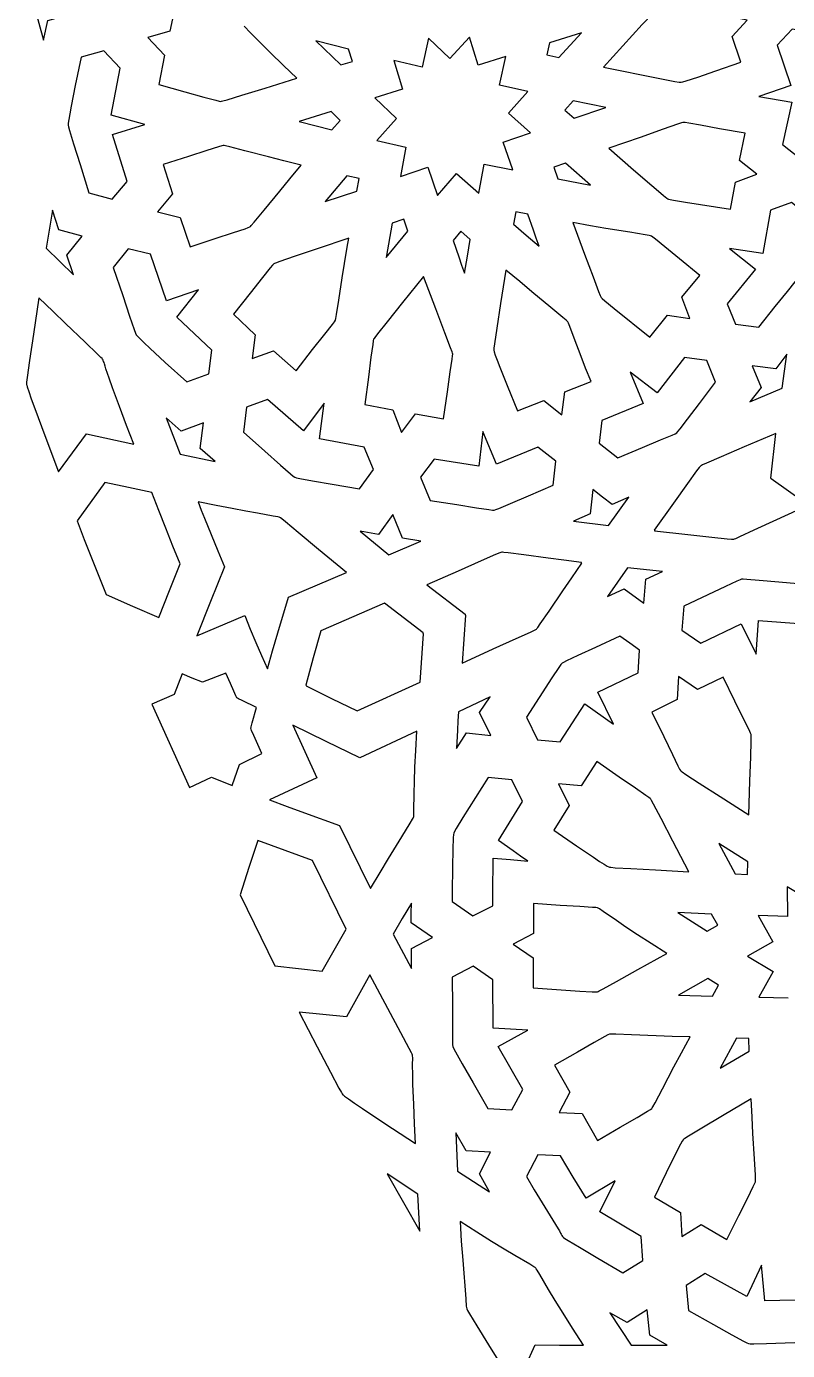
# Model space of a CAD drawing. Extents: x 2600 to 3740, y -1616 to -476.
# Drawn here: x 2698.3 to 2776, y -1311 to -1175.9 of the extents above; entities that cross this region are included whole.
import ezdxf

# ---------------------------------------------------------------- set-up
doc = ezdxf.new("R2010")
doc.units = 0
doc.layers.add('LAYER_1', color=18, linetype='CONTINUOUS')
doc.layers.add('LAYER_2', color=174, linetype='CONTINUOUS')

msp = doc.modelspace()

# ---------------------------------------------------------------- linework, layer by layer
at = {"layer": 'LAYER_1'}
for points in [[(2700.485017135727, -1175.256472902119), (2702.826234176742, -1174.611392335713), (2701.040925338852, -1172.686908082783), (2701.472718551742, -1170.708545045674), (2699.009461715805, -1173.419513063252), (2700.057435348617, -1177.250232057393)], [(2770.351228073227, -1176.900775270283), (2771.898682907211, -1175.229647950947), (2769.664552047836, -1174.787310914814), (2768.849732711898, -1172.138583497822), (2766.279763392776, -1172.939462104569), (2764.397220982892, -1173.51865834479), (2763.208547657726, -1173.890116966215), (2762.87642508175, -1174.002302403544), (2762.720185592758, -1174.067782716572), (2762.658715331705, -1174.116558143445), (2762.559973574327, -1174.208964053498), (2762.250288565676, -1174.524085001598), (2761.179403538413, -1175.67148715894), (2757.20990116893, -1180.002322511494), (2762.966865460899, -1181.172998941479), (2764.507667467411, -1181.471763209456), (2764.943436771964, -1181.54464790454), (2765.077637041585, -1181.561359148337), (2765.156037643539, -1181.564685182393), (2765.320926437099, -1181.525824699661), (2765.655560244744, -1181.421367887774), (2766.83555534853, -1181.023199710761), (2768.699007847379, -1180.385249519808), (2771.248902633773, -1179.522586183369)], [(2731.207795456039, -1178.173846559346), (2727.851319625961, -1177.311984376729), (2730.396882370102, -1179.784976320088), (2731.591492965805, -1179.421099977314)], [(2745.033662155258, -1189.907748536885), (2747.952485397445, -1190.509829835713), (2746.976044967758, -1187.657931642354), (2749.785920456039, -1186.716159181416), (2747.538239791977, -1184.725451783955), (2749.492371872055, -1182.509890870869), (2746.609223678695, -1181.866137819111), (2747.257539108383, -1178.934466676533), (2744.430726364242, -1179.824176149189), (2743.54437382518, -1176.942996339619), (2741.536897018539, -1179.145709352314), (2739.347535446273, -1177.06798108083), (2738.707154586898, -1180.025851564229), (2735.805451706039, -1179.321353273213), (2736.707887008773, -1182.254840211689), (2733.881074264633, -1183.144549684346), (2736.078492477523, -1185.248431520283), (2734.09042485057, -1187.51427014333), (2737.030671432602, -1188.178897218525), (2736.489533737289, -1191.172595338643), (2739.299439743148, -1190.230822877705), (2740.293610885727, -1193.134509401143), (2742.227021530258, -1190.85899670583), (2744.483704879867, -1192.875552491963)], [(2754.980470016586, -1176.503756837666), (2751.726106002914, -1177.528033571064), (2751.448884323227, -1178.75027783376), (2752.662965133773, -1179.019076661885)], [(2778.802857711898, -1176.536868409932), (2776.465333297836, -1176.122683839619), (2774.937379196273, -1177.771472291768), (2776.343324020492, -1181.8778718279), (2773.076875045883, -1183.006381349385), (2776.437806442367, -1183.583133058369), (2775.506684616195, -1187.917682008564), (2777.249085739242, -1189.295626954854), (2779.50238163768, -1188.472750978291), (2779.772665794111, -1187.099520069746), (2780.020465678376, -1185.901026723192), (2780.431185000111, -1184.02571066984), (2780.69968434229, -1182.841718725791), (2780.769709252111, -1182.507380515867), (2780.79110844432, -1182.343966798604), (2780.754050920257, -1182.186638828628), (2780.652720318344, -1181.867616650464), (2780.264943855243, -1180.742987041026), (2779.643187003575, -1178.967072713209)], [(2708.583283737289, -1191.701403932393), (2707.100343063461, -1186.880999879658), (2710.406281784164, -1185.874026613057), (2706.983125045883, -1184.925494508564), (2707.895875290023, -1180.11697705251), (2706.223817184555, -1178.336062745869), (2703.917176559555, -1178.994799928486), (2703.307134732439, -1181.888206850994), (2702.881683277268, -1184.009595713938), (2702.736320367433, -1184.779689733957), (2702.63487476451, -1185.355466872145), (2702.576603039806, -1185.736489672855), (2702.560761764633, -1185.922320680439), (2702.601086909954, -1186.109664216975), (2702.710175835761, -1186.490674222097), (2703.126614462108, -1187.83514051215), (2703.794016510225, -1189.958613298701), (2704.696320846664, -1192.863986329854), (2707.067933395492, -1193.508181886494)], [(2754.109284713852, -1183.470477418721), (2753.285065963852, -1184.401568727314), (2754.227753952133, -1185.227435426533), (2757.462647750961, -1184.143206910908)], [(2730.342591598617, -1185.450488405049), (2729.412507370102, -1184.550967531025), (2726.158112838852, -1185.575259523213), (2729.505280807602, -1186.406833009541)], [(2770.690308883773, -1191.747531251729), (2772.865449264633, -1190.952899293721), (2771.09271366893, -1189.537143068135), (2771.670258834945, -1186.766757325947), (2769.046804242969, -1186.302286908375), (2767.129706625012, -1185.948743154142), (2765.917272319052, -1185.726507968966), (2765.574774638691, -1185.671000435312), (2765.40780766307, -1185.655963258564), (2765.330767725332, -1185.670642050547), (2765.200517029014, -1185.706782413453), (2764.780136894429, -1185.842259138911), (2763.298136393994, -1186.357675596582), (2760.957862702414, -1187.183193221671), (2757.755372360336, -1188.299792604268), (2760.293885079212, -1190.499198268123), (2762.15474412601, -1192.104861615666), (2762.83220554682, -1192.682236094853), (2763.341635978936, -1193.107810403799), (2763.683496232136, -1193.380463012119), (2763.791731544698, -1193.459093200297), (2763.858247116195, -1193.499072389424), (2764.02174748276, -1193.542457242652), (2764.365711867387, -1193.607461734002), (2765.593175263456, -1193.807265449505), (2770.193238571273, -1194.520602540791)], [(2726.370332077133, -1190.022677736104), (2724.59114027397, -1189.579193695275), (2723.037317802781, -1189.183248842007), (2720.603544773398, -1188.548700962363), (2719.064540823129, -1188.148482625595), (2718.629179700832, -1188.045449700922), (2718.494789781323, -1188.019812765912), (2718.415833786117, -1188.012042360127), (2718.250201468302, -1188.046403571864), (2717.913670791835, -1188.14398455713), (2716.726533324775, -1188.520531267251), (2714.851659308601, -1189.125133328497), (2712.286286666977, -1189.941241578877), (2713.216126754867, -1192.963671998799), (2711.681550338852, -1194.79535229665), (2713.999696090805, -1195.375293092549), (2715.02401860057, -1198.367022828877), (2717.579131704319, -1197.519383297373), (2719.451304319208, -1196.906499528063), (2720.633042692943, -1196.513356474102), (2720.962657241785, -1196.394495513238), (2721.116853073227, -1196.324939088643), (2721.17616614126, -1196.272245997969), (2721.269830298302, -1196.172519751063), (2721.561514302512, -1195.833287837456), (2722.571422033164, -1194.604946673364), (2724.167415034824, -1192.661036378777), (2725.191705627795, -1191.42734305205)], [(2753.32757695018, -1189.829547242939), (2752.147340133773, -1190.237292604268), (2752.555085495102, -1191.428195314229), (2755.898316696273, -1192.071261720479)], [(2732.271455124008, -1191.386920289814), (2731.031922653305, -1191.105380372822), (2728.812806442367, -1193.74554760915), (2732.047730758773, -1192.661319093525)], [(2702.455567672836, -1199.226641969502), (2704.014191940414, -1197.286609010518), (2701.612946823227, -1196.633334474385), (2700.99374516307, -1194.620654420674), (2700.316224411117, -1198.488162355244), (2703.137666061508, -1201.218890504658)], [(2749.496003463852, -1195.018039064229), (2748.270539596664, -1194.777224855244), (2748.039368942367, -1196.029864625752), (2749.342428938854, -1197.166949888497), (2750.660279586898, -1198.286822633564), (2750.358565094976, -1197.473500058064), (2750.065322844631, -1196.657045959562)], [(2778.230988815414, -1195.265139894307), (2776.406434372055, -1193.829547242939), (2774.266755416977, -1194.633914308369), (2773.483430221664, -1199.027041749775), (2770.095338180648, -1198.527804689229), (2772.738007858383, -1200.632861451924), (2769.841645553695, -1204.16742260915), (2770.696290329086, -1206.240588502705), (2773.072144821273, -1206.548053102314), (2774.762436417974, -1204.441934760348), (2776.010163951459, -1202.909763221174), (2776.798113487233, -1201.940137196301), (2777.014292151451, -1201.662715849073), (2777.109071090805, -1201.521655397236), (2777.152781643113, -1201.35987223141), (2777.219612764321, -1201.019596362849), (2777.431555097502, -1199.806105481825), (2777.762734858487, -1197.886260682774)], [(2737.248505905258, -1196.765292482197), (2736.825806930648, -1195.53070385915), (2735.645478561508, -1195.938510255635), (2735.039674118148, -1199.435427980244)], [(2763.765900924789, -1205.321963624775), (2766.038117721664, -1205.66173108083), (2765.227570846664, -1203.516619996846), (2767.057130172836, -1201.277118043721), (2764.985789433099, -1199.596056814581), (2763.477184403575, -1198.357432763861), (2762.521308606338, -1197.576724930952), (2762.247517145474, -1197.362926795986), (2762.108155563461, -1197.269412355244), (2762.03312457467, -1197.245499515928), (2761.90077918202, -1197.215276242006), (2761.464592322886, -1197.134205395712), (2759.909364273461, -1196.87771554684), (2757.449625619035, -1196.472854894407), (2755.882800503651, -1196.20632054366), (2754.092530563461, -1195.892535524189), (2755.291583255911, -1199.093847861538), (2756.160332490198, -1201.439485686198), (2756.716288244026, -1202.920068992598), (2756.882440433801, -1203.333033949709), (2756.93851768381, -1203.457171785188), (2756.976960495102, -1203.526217775166), (2757.096591517157, -1203.646048026559), (2757.361382534556, -1203.875466714844), (2758.323084502429, -1204.665513836939), (2761.951447799789, -1207.587558107197)], [(2731.21527226268, -1197.469088868916), (2728.006020236522, -1198.566824469213), (2725.654483493668, -1199.360880472784), (2724.170224680242, -1199.870001825545), (2723.756312823977, -1200.023569803469), (2723.631934240668, -1200.076130732047), (2723.562806442367, -1200.112933473408), (2723.440497663243, -1200.235753650275), (2723.207735974009, -1200.509040618751), (2722.406942164406, -1201.502290252241), (2721.152601611948, -1203.083233017311), (2719.436890915023, -1205.242419557393), (2721.681947067367, -1207.332446412861), (2721.364320114242, -1209.767581300557), (2723.539429977523, -1208.972949342549), (2725.852876022445, -1211.006869630635), (2727.529850463316, -1208.850042990634), (2728.768028850067, -1207.280556588792), (2729.549538720956, -1206.287117332871), (2729.763457818658, -1206.002886293307), (2729.856507614242, -1205.858432130635), (2729.903558782001, -1205.664802989009), (2729.973152503512, -1205.258367231211), (2730.193783210648, -1203.810369889287), (2730.546030941359, -1201.521028149238), (2730.780145942339, -1200.062911893784), (2731.057526901352, -1198.396930055439)], [(2743.625733688461, -1197.600497560322), (2742.675416305648, -1196.752749757588), (2741.865144088852, -1197.724582032979), (2742.44481091334, -1199.393348733997), (2742.743383736222, -1200.224627136496), (2743.050568893539, -1201.052722291768), (2743.326783870949, -1199.324730045083)], [(2717.246705368148, -1208.89561779958), (2713.681855514633, -1205.541873292744), (2715.893739059555, -1202.762500123799), (2712.627290084945, -1203.891024904072), (2710.993623092758, -1199.119586305439), (2708.70565922557, -1198.548587159932), (2707.165650680648, -1200.463733033955), (2708.143453145254, -1203.344581414676), (2708.851677105671, -1205.454795239619), (2709.305030248596, -1206.787270472717), (2709.440726415593, -1207.159636106052), (2709.518220260727, -1207.3349030779), (2709.640266205058, -1207.475929983615), (2709.911370803546, -1207.749928206205), (2710.331877093684, -1208.15610833642), (2710.902128112967, -1208.69368096501), (2712.493236488944, -1210.159846080308), (2714.68744023143, -1212.142108278096), (2716.940766647445, -1211.319232301533)], [(2738.839814499008, -1201.394336061299), (2736.694045037616, -1204.059439570868), (2735.125229914086, -1206.010619127849), (2734.144130056649, -1207.25285453925), (2733.877336142789, -1207.609674380049), (2733.800466677836, -1207.722282167418), (2733.761506393539, -1207.79112561208), (2733.720384331714, -1207.963944337618), (2733.661780161094, -1208.326940551324), (2733.485528915192, -1209.621442567934), (2733.219559499284, -1211.670585911304), (2732.85067875682, -1214.47032483083), (2735.728822067367, -1215.005954103291), (2736.598450973617, -1217.307483033955), (2738.030579879867, -1215.423846559346), (2740.903016403305, -1215.929858522236), (2741.287439607269, -1213.155547522629), (2741.585598418011, -1211.128013396679), (2741.774239597865, -1209.845971993419), (2741.820224439438, -1209.484109765621), (2741.830109909164, -1209.308139161885), (2741.812255713355, -1209.228134370997), (2741.770450633145, -1209.093187258727), (2741.616198375602, -1208.658175728035), (2741.033599364565, -1207.125651048023), (2740.101681773288, -1204.705919649796)], [(2753.268067672836, -1213.174151735127), (2755.950471237289, -1212.097186403096), (2755.398926392799, -1210.744807742909), (2754.929261089774, -1209.557232916417), (2754.217483878848, -1207.68469042332), (2753.77896914597, -1206.495950241399), (2753.650881940506, -1206.163128303879), (2753.577546432602, -1206.007403688252), (2753.524115162526, -1205.948172169693), (2753.423828360927, -1205.854101413216), (2753.083788936686, -1205.560368367138), (2751.853552218697, -1204.543019406917), (2749.904448655024, -1202.938175697716), (2748.665825673677, -1201.910074215411), (2747.254090622055, -1200.728656129658), (2746.719120219947, -1204.155102315468), (2746.324902100539, -1206.661781092047), (2746.086325910346, -1208.248348956035), (2746.030056553242, -1208.696483951008), (2746.01849083673, -1208.834245428898), (2746.018281295883, -1208.914462404072), (2746.06277605398, -1209.08449909904), (2746.179031885415, -1209.428753707672), (2746.367954450709, -1209.946547632368), (2746.630449410384, -1210.637202275529), (2747.379779154957, -1212.534379326847), (2748.434266403305, -1215.11485608083), (2751.116669967758, -1214.037906007588), (2752.979981735336, -1215.50760205251)], [(2699.575471237289, -1203.55545361501), (2699.036001991728, -1207.260996886754), (2698.63805010085, -1209.971649267378), (2698.396766541864, -1211.687185999552), (2698.339610067207, -1212.171715760805), (2698.327731725154, -1212.320658698807), (2698.327302291977, -1212.407382325947), (2698.345682575502, -1212.497828784302), (2698.389320044168, -1212.650753572832), (2698.551995561931, -1213.143976498501), (2698.814586895271, -1213.886927819113), (2699.176352094195, -1214.879484250826), (2700.194436288827, -1217.612919312196), (2701.600312545883, -1221.343295411885), (2704.456727340805, -1217.449923829854), (2709.273988082992, -1218.522998170674), (2708.543818206395, -1216.599228418272), (2707.81627313348, -1214.67437244143), (2707.103931970867, -1212.74404264708), (2706.757393826744, -1211.775453945507), (2706.41937382518, -1210.803851442158), (2706.346391735628, -1210.555521493004), (2706.280299168212, -1210.303870658666), (2706.243376201764, -1210.179913693604), (2706.200423311603, -1210.058863048105), (2706.148856396312, -1209.941964235792), (2706.086091354477, -1209.830462770283), (2706.031407602338, -1209.761927153483), (2705.928391693506, -1209.651410896652), (2705.578536110905, -1209.303431016589), (2704.311738821971, -1208.092643666731), (2702.304462769993, -1206.18201357983), (2701.029008733587, -1204.959230278464)], [(2768.668519332992, -1212.167025880635), (2767.759339645492, -1209.972003297627), (2765.491334274398, -1209.669238405049), (2762.700074508773, -1213.2753327654), (2759.94735844432, -1211.145114259541), (2761.28036625682, -1214.363437013447), (2757.054231002914, -1216.105761842549), (2756.770997360336, -1218.408603029072), (2758.687196090805, -1219.900729493916), (2761.208715331828, -1218.842345451345), (2763.056584438488, -1218.074729386231), (2764.222734835173, -1217.584138490925), (2764.547644087397, -1217.438432854562), (2764.699097946273, -1217.356829957783), (2764.81524462122, -1217.229737569755), (2765.036085352851, -1216.950000307625), (2765.799621443307, -1215.939804839768), (2767.005251131925, -1214.340670911631)], [(2775.951173141586, -1209.330813722432), (2774.80023320018, -1210.800433473408), (2772.403535202133, -1210.509753541768), (2773.315339401352, -1212.711062745869), (2772.170564010727, -1214.195224122822), (2775.458039596664, -1212.804156617939)], [(2733.73578007518, -1221.085742311299), (2732.802033737289, -1218.820529298604), (2728.247224166977, -1217.966021852314), (2728.718110397445, -1214.323428468525), (2726.584016159164, -1217.142886476338), (2722.928040817367, -1213.933551149189), (2720.788361862289, -1214.73790295583), (2720.471192672836, -1217.29161389333), (2722.652825278826, -1219.228155573782), (2724.246713451131, -1220.648020321392), (2725.260336351476, -1221.539015808829), (2725.551885562702, -1221.782377477691), (2725.701173141586, -1221.88894970876), (2725.871029407823, -1221.937273255248), (2726.22917652273, -1222.010633910105), (2727.50819310003, -1222.237922924742), (2729.533922476428, -1222.581729512296), (2732.302064254867, -1223.052966432393)], [(2716.068116500961, -1218.935962037861), (2716.381318405258, -1216.329623536885), (2714.108094528305, -1217.183856324971), (2712.59027226268, -1215.822192506611), (2713.994050338852, -1219.537310914814), (2717.580293014633, -1220.282687501729)], [(2752.355714157211, -1220.252291993916), (2750.517457321273, -1218.800708131611), (2746.291322067367, -1220.543048219502), (2744.909425094711, -1217.206622438252), (2744.507935836898, -1220.753024415791), (2739.921143844711, -1220.024112062275), (2738.550935104477, -1221.888919191182), (2739.526124313461, -1224.243457155049), (2742.260619123086, -1224.67918830601), (2744.261435912315, -1224.999054411557), (2745.52795108913, -1225.191274476741), (2745.885650700375, -1225.235835683274), (2746.059541061508, -1225.244067506611), (2746.223670844698, -1225.192956434382), (2746.554528069755, -1225.061558676671), (2747.718603075304, -1224.565975693033), (2749.556122537821, -1223.773463732151), (2752.071442916977, -1222.700167970479)], [(2774.331757858383, -1222.057116823018), (2774.33603031932, -1222.011294679463), (2774.298707321273, -1221.983905153096), (2774.797700241195, -1217.409823732197), (2771.586482711314, -1218.792701530011), (2769.232999798553, -1219.795776575147), (2767.747888530453, -1220.436731522051), (2767.334296334257, -1220.626939788179), (2767.210322808067, -1220.690443639578), (2767.141785934555, -1220.733249025166), (2767.086578559923, -1220.788706647179), (2766.999804423545, -1220.891965198266), (2766.731080471855, -1221.241326470589), (2765.809602096832, -1222.507515376311), (2764.369744510299, -1224.522877869157), (2762.40390141307, -1227.278476075947), (2762.483277633773, -1227.288470582783), (2762.437959030258, -1227.353885011494), (2765.817585870278, -1227.729506674229), (2768.290732268371, -1228.002702858855), (2769.855833111861, -1228.161817268239), (2770.297377352917, -1228.19495121436), (2770.432812336175, -1228.199274919028), (2770.51132328807, -1228.195193605244), (2770.588977000962, -1228.17284831909), (2770.719105039124, -1228.123175034396), (2771.137158726647, -1227.943070061455), (2772.607078994172, -1227.268405645847), (2774.927078256791, -1226.190809831519), (2778.103150680648, -1224.729892091572)], [(2714.016145065414, -1230.716830568135), (2713.273898466944, -1228.905887737134), (2712.545324316263, -1227.089337738591), (2711.831022539669, -1225.267137182163), (2711.131593063461, -1223.43924267751), (2708.729960589207, -1222.926891648125), (2706.329896286117, -1222.407244996846), (2703.488740280258, -1226.34109814626), (2704.211842604341, -1228.230703766336), (2704.950395864259, -1230.114392984948), (2705.703703912743, -1231.992240753454), (2706.471070602523, -1233.864322023213), (2709.144420047375, -1235.038613420262), (2711.82171757518, -1236.203875856221), (2712.914132956437, -1233.458434245407)], [(2759.82367070018, -1223.910022096455), (2758.10150273143, -1224.657611207783), (2757.120567417766, -1223.910020273059), (2756.146668747055, -1223.153231935322), (2756.004486750839, -1224.388332774183), (2755.873780563461, -1225.624667482197), (2754.151612594711, -1226.372256593525), (2757.741578415023, -1226.810901002705)], [(2725.067109420883, -1234.126803712666), (2730.986146286117, -1231.622195558369), (2728.13972659413, -1229.260840708923), (2726.067311445966, -1227.52067891104), (2724.754454098736, -1226.423362228813), (2724.37834499332, -1226.122537076101), (2724.25958027641, -1226.0352668941), (2724.186707809555, -1225.990542726338), (2724.108583873582, -1225.964795090335), (2723.970574366724, -1225.932088222737), (2723.515510319114, -1225.843434184791), (2721.893483839657, -1225.556626642112), (2720.728968122858, -1225.349022705502), (2719.330415231379, -1225.092318370793), (2717.699048522744, -1224.781788422049), (2715.836091354477, -1224.41270764333), (2716.156646463872, -1225.246946155683), (2716.485392388165, -1226.077978554461), (2717.160882968349, -1227.732978681787), (2717.849415668843, -1229.3828153663), (2718.537843063461, -1231.032595948994), (2717.115199470754, -1234.55627725745), (2715.709107711898, -1238.086596803486), (2720.601868942367, -1236.016253785908), (2721.168094829925, -1237.381046557022), (2721.739618241592, -1238.743679456394), (2722.321826329819, -1240.101688418228), (2722.920106247055, -1241.452609376729), (2723.435856070266, -1239.615142306372), (2723.968596143078, -1237.782464081384)], [(2736.706025436508, -1228.109774904072), (2735.710114791977, -1225.705172853291), (2734.267304733383, -1227.717532472432), (2732.37899906932, -1227.406939821064), (2735.300660446273, -1229.796527223408), (2738.588136032211, -1228.405459718525)], [(2755.025880172836, -1230.654788331807), (2754.94622929393, -1230.644183473408), (2754.991181686508, -1230.577990846455), (2753.167245914622, -1230.354104314524), (2751.573310777491, -1230.150168526979), (2749.074972254984, -1229.816697619166), (2747.495225813962, -1229.606674991257), (2747.049530778687, -1229.557049553592), (2746.912676384427, -1229.547674538814), (2746.833131149398, -1229.549197511494), (2746.755017072884, -1229.569750959422), (2746.623935133798, -1229.616738928201), (2746.202510913813, -1229.788750054198), (2744.720123827901, -1230.436034441148), (2742.380261826077, -1231.470756686512), (2739.177216842758, -1232.872622804463), (2743.096406295883, -1235.872561769307), (2743.093476608383, -1235.921344117939), (2743.132081344711, -1235.951556520283), (2742.78085453807, -1240.85281689626), (2745.965610330852, -1239.410664606987), (2748.300069683874, -1238.364349997815), (2749.772885941535, -1237.69593964475), (2750.182632079727, -1237.49784436926), (2750.305219130935, -1237.431843472651), (2750.372712448227, -1237.387500123799), (2750.426688258439, -1237.329568627198), (2750.510614029967, -1237.221887715007), (2750.76971230985, -1236.858449944029), (2751.662673787092, -1235.547476716912), (2753.073946526055, -1233.47333724524), (2753.980933883087, -1232.155941668569)], [(2761.546723678695, -1232.287097291768), (2763.25448735057, -1231.50760205251), (2759.688172653305, -1231.121646241963), (2757.629914596664, -1234.074939088643), (2759.337647750961, -1233.295443849385), (2761.330537155258, -1234.758670167744)], [(2773.032044723617, -1236.508792238057), (2777.60116703807, -1236.836993532002), (2778.883088424789, -1234.95421154958), (2777.837769821273, -1232.820575074971), (2775.108500407852, -1232.606972480257), (2773.11293745307, -1232.432924936935), (2771.851166719987, -1232.322293221909), (2771.49548023754, -1232.298214792789), (2771.323273971664, -1232.29893811208), (2771.161251879596, -1232.356730372295), (2770.835534220252, -1232.500621682479), (2769.69059140824, -1233.039027116719), (2767.883603952648, -1233.898805742732), (2765.409730270492, -1235.064608888447), (2765.310341607626, -1236.277537366772), (2765.226319625961, -1237.491626100361), (2767.146210983383, -1238.812762574971), (2771.269013717758, -1236.837893800557), (2772.801637008773, -1239.966189698994)], [(2738.852570846664, -1237.857379274189), (2738.813813522445, -1237.82677014333), (2738.816560104477, -1237.777591066182), (2734.879670456039, -1234.738162355244), (2728.368928268539, -1237.564471559346), (2727.591308301856, -1240.339182712796), (2726.822511032211, -1243.116351442158), (2726.873872116195, -1243.142779664814), (2726.859528854477, -1243.19835217458), (2729.459298365041, -1244.47572899883), (2732.063050582992, -1245.744967775166), (2738.519288375961, -1242.798007325947)], [(2756.646485641586, -1243.842212037861), (2760.769288375961, -1241.867343263447), (2760.901429489242, -1239.539325074971), (2759.897232585581, -1238.83005439579), (2758.902131393539, -1238.108081178486), (2756.421356746362, -1239.259259559292), (2754.602864901036, -1240.094663606364), (2753.455620376668, -1240.628190318891), (2753.136517272065, -1240.786092486948), (2752.988587692367, -1240.873736696064), (2752.877864285163, -1241.008053577532), (2752.670672307466, -1241.302955691223), (2751.964015680144, -1242.371156594534), (2749.361543014633, -1246.397631959736), (2750.482789352523, -1248.68631299001), (2752.79681523143, -1248.91026623708), (2755.301606491195, -1245.02484448415), (2758.235322311508, -1247.085284547627)], [(2720.076386764633, -1251.216296510518), (2722.36239750682, -1250.075564698994), (2721.522796896976, -1248.244573331146), (2721.300050126306, -1247.754834259184), (2721.241687857231, -1247.615434259754), (2721.220094040023, -1247.545977907002), (2721.255669226191, -1247.371112420617), (2721.367047249109, -1246.956520651339), (2721.790498092758, -1245.40603955251), (2720.342936810394, -1244.688605348334), (2719.95707023544, -1244.495431899705), (2719.850387813582, -1244.437876323653), (2719.801881149398, -1244.405444459736), (2719.764094189534, -1244.343280383318), (2719.698127686401, -1244.207304811431), (2719.478014580586, -1243.716379730713), (2719.134258892479, -1242.937590316509), (2718.659577682602, -1241.875857667744), (2716.281068161117, -1242.811786012471), (2715.237937580681, -1242.382872832576), (2714.198762252914, -1241.944400148213), (2713.790951219436, -1243.00313287331), (2713.392884567367, -1244.06553967458), (2711.123261764633, -1245.050784425557), (2714.961762741195, -1253.550875978291), (2717.212403610336, -1252.523578004658), (2719.313233688461, -1253.351046876729)], [(2769.425538375961, -1242.296450929463), (2766.830445602523, -1243.569156007588), (2764.884309127914, -1242.231295900166), (2764.74911625682, -1244.589923219502), (2762.154054000961, -1245.862643556416), (2763.373270918893, -1248.36987062928), (2764.258556944384, -1250.207767657861), (2764.823578497675, -1251.36722800193), (2764.990260853571, -1251.689698592202), (2765.082001999008, -1251.83914502126), (2765.141738946079, -1251.893030019186), (2765.252355183157, -1251.976677518869), (2765.625568991011, -1252.233933442545), (2766.975326187275, -1253.113002920385), (2769.12076900669, -1254.487128159356), (2772.051392868148, -1256.367083864033), (2772.155559546502, -1252.931941381669), (2772.248279149602, -1250.41914847507), (2772.305025094397, -1248.83013329103), (2772.312243387727, -1248.382488640841), (2772.309222567114, -1248.245460152982), (2772.301270797836, -1248.166323976338), (2772.239541287333, -1248.005363272348), (2772.089153678901, -1247.681988268766), (2771.529584911401, -1246.545524860941), (2770.63692598165, -1244.751992749096)], [(2744.580598190414, -1245.916323976338), (2745.639436081039, -1244.310885743916), (2742.405732467758, -1245.823245363057), (2742.349974412553, -1246.765168433915), (2742.303323665049, -1247.707619466182), (2742.226136520492, -1249.593295411885), (2743.249421432602, -1247.986743287861), (2745.722688034164, -1248.25499279958)], [(2738.161774948227, -1247.808062867939), (2732.339539840805, -1250.531009034932), (2728.923536485726, -1248.872037993181), (2725.51474125682, -1247.198306398213), (2727.947327926742, -1252.585162477314), (2723.134583786117, -1254.835986451924), (2724.915362988056, -1255.508313785025), (2726.702740296268, -1256.163096177655), (2730.287751510727, -1257.444644288838), (2733.433595016586, -1263.865939454854), (2734.412659045491, -1262.240951079942), (2735.275846747243, -1260.82428134526), (2736.641512535037, -1258.609476607941), (2737.504431111457, -1257.208682865612), (2737.739184798992, -1256.809526874666), (2737.805954548219, -1256.684556781741), (2737.838441207992, -1256.609057740986), (2737.852213431297, -1256.525035989501), (2737.862582361716, -1256.378492330083), (2737.876763010423, -1255.898167731036), (2737.904464124992, -1254.190868517243), (2737.932595256959, -1252.965207676858), (2737.979987216119, -1251.492415197059), (2738.053945335525, -1249.773147965025)], [(2756.528687790023, -1250.904681520283), (2754.958894088852, -1253.389804200947), (2752.623902633773, -1253.18207104665), (2753.706330612289, -1255.391497926533), (2752.149659469711, -1257.903415040791), (2754.472721611821, -1259.522188452234), (2756.186039513962, -1260.687185025573), (2756.811961060246, -1261.101217609071), (2757.282946568781, -1261.403846716385), (2757.598162713649, -1261.59575259196), (2757.75677616893, -1261.677615480244), (2757.834450042436, -1261.694472245482), (2757.970275384651, -1261.712300861679), (2758.416166119961, -1261.751585627889), (2760.003407307351, -1261.84964916215), (2762.515070047113, -1261.983197778066), (2765.947724655258, -1262.163623170674), (2764.298237935007, -1259.02702943786), (2763.099484792059, -1256.72777490761), (2762.335242816063, -1255.27725047813), (2762.110994012436, -1254.873821706869), (2762.037450493649, -1254.753188621853), (2761.989289596664, -1254.686847047627), (2761.853155394853, -1254.576387637705), (2761.557536150752, -1254.366545885953), (2760.494560606533, -1253.640445022909), (2758.81379910572, -1252.492003790388)], [(2745.974305465805, -1260.770175294697), (2747.730278903437, -1260.928680936752), (2749.48724491893, -1261.075747804463), (2748.73443033351, -1260.558476565957), (2747.987224786546, -1260.033067309202), (2746.501130416977, -1258.970401124775), (2748.959718063461, -1254.99066479665), (2747.88177616893, -1252.790362672627), (2745.448457077133, -1252.545291261494), (2742.871441374617, -1256.641737125436), (2742.191125923815, -1257.74120285708), (2742.007578868292, -1258.05544866173), (2741.930177047836, -1258.213351564229), (2741.908348481311, -1258.370544768075), (2741.886160717022, -1258.697959805903), (2741.842093514186, -1259.862452731102), (2741.800747277394, -1261.704825035022), (2741.764893844711, -1264.223071412861), (2741.763978317367, -1265.217868165791), (2743.895051315414, -1266.679904298604), (2745.924622848617, -1265.627993898213), (2745.932696063241, -1263.19880404536), (2745.946348128583, -1261.984336200274)], [(2730.960145309555, -1268.038134889424), (2727.515626266586, -1261.007098512471), (2724.720876904201, -1260.001215542588), (2721.92962773143, -1258.985659913838), (2721.023774477579, -1261.7454941571), (2720.127320602523, -1264.508395509541), (2723.688142135727, -1271.77679760915), (2726.093605286355, -1272.049346048938), (2728.501099899398, -1272.303347902119), (2729.722364983534, -1270.165981478344)], [(2771.940797165023, -1261.161105470479), (2769.008546188461, -1259.268451051533), (2770.661805465805, -1262.391162233174), (2771.914368942367, -1262.445834474385)], [(2737.607636764633, -1270.007510499775), (2739.763673141586, -1268.889727907002), (2737.595704391586, -1267.389819459736), (2737.597641837943, -1266.376631391801), (2737.609742477523, -1265.363513307393), (2736.680737435943, -1266.942636751059), (2735.762421920883, -1268.528018312275), (2737.620637252914, -1272.037982301533)], [(2750.072663620102, -1265.404498414814), (2750.061158493148, -1268.471499757588), (2748.015290573227, -1269.556170778096), (2750.057587936508, -1270.939151124775), (2750.059815719711, -1274.032397584736), (2754.803313279412, -1274.345187148856), (2756.071337788772, -1274.415056659696), (2756.428528190908, -1274.424527065911), (2756.600831344711, -1274.415561036885), (2756.674429210707, -1274.388747604826), (2756.7967168914, -1274.331433594227), (2757.187830442577, -1274.126524347745), (2758.559491523994, -1273.364124526001), (2760.723314520164, -1272.147889737043), (2763.686799362289, -1270.49734814626), (2762.08702336467, -1269.488831797052), (2760.698584941431, -1268.590681737453), (2759.517971633377, -1267.808934724613), (2758.54167098131, -1267.149627515683), (2757.187957808359, -1266.222479538156), (2756.803520369081, -1265.966712283861), (2756.682869735344, -1265.893421421585), (2756.609345749008, -1265.85753186208), (2756.438812375369, -1265.830518698817), (2756.082684034065, -1265.800212092196), (2754.81537415952, -1265.71938199694), (2752.810879547493, -1265.594368472438)], [(2768.240449264633, -1266.48839123708), (2764.810914352523, -1266.325427369893), (2766.293700884205, -1267.287117732009), (2767.039261380533, -1267.761448028061), (2767.789063766586, -1268.228991823018), (2768.882020309555, -1267.624636964619)], [(2748.973847702133, -1284.395434694111), (2746.474824264633, -1280.01475842458), (2749.499482467758, -1278.342273073018), (2747.72743584732, -1278.239622607201), (2745.956116989242, -1278.125308351338), (2745.928834274398, -1273.188830690205), (2743.902985885727, -1271.804858522236), (2741.783814743148, -1272.928729371846), (2741.796298757792, -1275.897901047195), (2741.801757433499, -1278.070313784047), (2741.813053418816, -1279.443945118021), (2741.824909980249, -1279.83058573881), (2741.843049362289, -1280.016772584736), (2741.920080797951, -1280.192020294864), (2742.105502920795, -1280.542113034298), (2742.79571387411, -1281.768737354114), (2743.902071514386, -1283.700453050227), (2745.412965133773, -1286.341067628682), (2747.878876999008, -1286.471255616963)], [(2733.381745651352, -1272.701831178486), (2732.177864368838, -1274.842506014289), (2730.980531051742, -1276.986850099385), (2726.151368454086, -1276.517215089619), (2728.007471924068, -1280.045480789091), (2729.356827983623, -1282.631443637796), (2730.216712640226, -1284.263166968272), (2730.468501944756, -1284.717458605592), (2730.550803122737, -1284.853559130771), (2730.604401901352, -1284.928714113057), (2730.668301932368, -1284.987383050729), (2730.785990137451, -1285.079541246), (2731.182376907657, -1285.364535863101), (2731.792853887644, -1285.784118871885), (2732.61671275309, -1286.33871117988), (2734.901742843063, -1287.854607323599), (2738.031800582992, -1289.915591554463), (2737.938812340702, -1287.910442220724), (2737.849439064767, -1285.905053677926), (2737.775433254487, -1283.899204398104), (2737.747865805, -1282.896037754319), (2737.728547409164, -1281.892672853291), (2737.735934787838, -1281.639391742317), (2737.750739123453, -1281.385129817262), (2737.750854157099, -1281.132827429019), (2737.738494979775, -1281.008329920858), (2737.714173629867, -1280.885424928486), (2737.683050995128, -1280.801184516028), (2737.618582831731, -1280.660517234573), (2737.390802759081, -1280.209441187023), (2736.548217511162, -1278.625097009809), (2735.205503327968, -1276.125018354434)], [(2768.963227584945, -1273.75418408376), (2767.85604985057, -1273.073565797627), (2764.885743454086, -1274.752093629658), (2768.349091842758, -1274.860308961689)], [(2766.057465866195, -1279.036059694111), (2764.216143946665, -1278.976966844003), (2762.606236116003, -1278.916985318937), (2760.081574196502, -1278.80913590468), (2758.485303058137, -1278.742070772834), (2758.035883703894, -1278.733069600782), (2757.89845277311, -1278.736318388618), (2757.819245651352, -1278.745349244893), (2757.664397453784, -1278.813482676429), (2757.355517144807, -1278.978936167428), (2756.272603212489, -1279.594046818603), (2754.564389894134, -1280.575168179992), (2752.224763229477, -1281.906787233174), (2753.791657760727, -1284.653506593525), (2752.683289840805, -1286.757647828877), (2755.048249557602, -1286.856341676533), (2756.615205124008, -1289.60313733083), (2758.938409252144, -1288.24262077912), (2760.642287958169, -1287.253683819022), (2761.716528750531, -1286.623338208333), (2762.014312275479, -1286.43857833333), (2762.15081913768, -1286.338595704854), (2762.198607738129, -1286.27431181003), (2762.270785977088, -1286.156549464753), (2762.489849031249, -1285.761613853992), (2763.237565069556, -1284.341269969668), (2764.418569824054, -1282.093954950252), (2765.179243773453, -1280.665305420624)], [(2772.056489303695, -1279.176730470479), (2770.79730351268, -1279.152072267354), (2769.142976120102, -1282.215106324971), (2772.082032516586, -1280.481845216572)], [(2772.290009811508, -1285.343676881611), (2769.378994476264, -1287.084708331419), (2767.24379855754, -1288.350303097094), (2765.897760511893, -1289.156896278465), (2765.524843959148, -1289.393203243733), (2765.414140747139, -1289.470508114535), (2765.354218795883, -1289.520922975361), (2765.260894719278, -1289.666007106024), (2765.091681145579, -1289.980682686107), (2764.520823160095, -1291.115034330755), (2763.632120145825, -1292.916430181739), (2762.416047409164, -1295.377322511494), (2765.06927616893, -1296.941058473408), (2765.226197555648, -1299.413302736104), (2767.18856938182, -1298.183810548604), (2769.82626469432, -1299.722415284932), (2771.044036537465, -1297.247994806597), (2771.947491045415, -1295.443615845871), (2772.517139018442, -1294.301910072693), (2772.670695179445, -1293.977257028291), (2772.73349125682, -1293.815509157002), (2772.740806493437, -1293.733680824596), (2772.741618474116, -1293.592071204774), (2772.725303135386, -1293.129587928118), (2772.631908531637, -1291.488124003409), (2772.478434929152, -1288.892394586649), (2772.387020842001, -1287.237079444929)], [(2744.556458786117, -1293.024096803486), (2745.702119186508, -1290.788211183369), (2743.205140426742, -1290.655322389424), (2742.16171391307, -1288.826251344502), (2742.335114791977, -1292.732165651143), (2745.599885299789, -1294.853183107197)], [(2761.056947067367, -1299.391619996846), (2756.834626510727, -1296.875491456807), (2758.403382614242, -1293.707217531025), (2755.442841842758, -1295.490268068135), (2754.124040896324, -1293.340866017317), (2753.473936997006, -1292.260619101042), (2752.839234665023, -1291.171359376729), (2750.50531132518, -1291.075320558369), (2749.373048141586, -1293.282901124775), (2750.157848941237, -1294.626592394651), (2750.963299922112, -1295.958168707719), (2751.779243298857, -1297.283539757147), (2752.595521286117, -1298.608615236104), (2752.721931708988, -1298.836962767899), (2752.842277791668, -1299.0701089644), (2752.905864015775, -1299.183981593487), (2752.974758927238, -1299.293653926636), (2753.051237450192, -1299.397325976475), (2753.137574508773, -1299.493197755635), (2753.28812717034, -1299.602846896357), (2753.613889582321, -1299.808311772528), (2754.786912615577, -1300.511705200067), (2756.64838152463, -1301.613410975947), (2759.19003422557, -1303.123462037861), (2761.222993209945, -1301.850070314229)], [(2738.278077438461, -1295.074511842549), (2735.130219772445, -1292.999179200947), (2738.471162155258, -1298.855655031025)], [(2779.678742721664, -1307.912921266377), (2778.333527877914, -1305.865161256611), (2773.679108932602, -1305.990161256611), (2773.353883102523, -1302.34776623708), (2771.869050338852, -1305.538653688252), (2767.587739303695, -1303.184222535908), (2765.661897018539, -1304.415973024189), (2765.902650192367, -1306.96690686208), (2768.46135868388, -1308.392605575899), (2770.331540869677, -1309.439529016191), (2771.518039435569, -1310.094135520052), (2771.856420700367, -1310.270088151164), (2772.025697067367, -1310.34288342458), (2772.200252580763, -1310.355428175165), (2772.562458694345, -1310.354755258128), (2773.848868270035, -1310.319266439275), (2778.662995651352, -1310.150286989033)], [(2761.937257125961, -1309.490924196064), (2761.68124516307, -1306.889727907002), (2759.635133102523, -1308.198046998799), (2757.855225875961, -1307.189654664814), (2760.031892135727, -1310.511432008564), (2763.712281540023, -1310.483599977314)]]:
    msp.add_lwpolyline(points, close=True, dxfattribs=at)
for points in [[(2713.617554977523, -1173.350352601826), (2712.941407516586, -1176.355624513447), (2710.714600875961, -1176.991259889424), (2712.402894332992, -1178.774646119893), (2711.815064743148, -1181.785037355244), (2714.472226636708, -1182.523561983763), (2716.41628532158, -1183.065300878126), (2717.647990553174, -1183.398102316467), (2717.996944922557, -1183.482354076548), (2718.168092086898, -1183.509814576924), (2718.245649928026, -1183.49895665125), (2718.377169214581, -1183.468372139487), (2718.802297096887, -1183.349322049118), (2720.302344908676, -1182.888788440997), (2722.671515088873, -1182.148992815391), (2725.913087204086, -1181.150714235127), (2724.559136462728, -1179.832213974878), (2723.205646966672, -1178.51314437275), (2721.861189173796, -1177.185081839261), (2721.195025434137, -1176.515045851544), (2720.534333541977, -1175.839602784932)], [(2778.577790573227, -1265.273440675557), (2775.980134323227, -1263.709918336689), (2775.99276860057, -1266.722735719502), (2772.993897750961, -1266.644900636494), (2774.514619186508, -1269.310809449971), (2771.934571579086, -1270.768802003682), (2774.545808151352, -1272.356082277119), (2773.086640670883, -1274.977755861104), (2776.072755172836, -1275.032931642354)], [(2749.251667736499, -1312.660848297949), (2750.260285690414, -1310.458789186299), (2752.720459792951, -1310.496834744595), (2755.180848434555, -1310.515826539814), (2754.056136677231, -1308.779233652565), (2753.092268003477, -1307.248388571457), (2752.282519426999, -1305.927885265951), (2751.6201679615, -1304.822317705504), (2750.710764418257, -1303.274365697624), (2750.450266367921, -1302.841169189108), (2750.365626966571, -1302.711775670345), (2750.310273483383, -1302.641284303486), (2750.241357866028, -1302.586762458644), (2750.11522136909, -1302.502828377097), (2749.693002630351, -1302.244233873255), (2748.18080043065, -1301.346712088132), (2747.097684545247, -1300.697826284309), (2745.801137186515, -1299.908884857951), (2744.294592142232, -1298.974908547788), (2742.58148320018, -1297.890918092549), (2742.708723905665, -1299.865644315596), (2742.856276868237, -1301.839034218185), (2743.175599411117, -1305.784076051533), (2743.18487019873, -1306.034128068707), (2743.187069834959, -1306.285605446936), (2743.203561419912, -1306.534220043968), (2743.223842661943, -1306.656113755081), (2743.255708053695, -1306.775683717549), (2743.343042225988, -1306.950500964857), (2743.546646957691, -1307.299452633664), (2744.29647557569, -1308.522437544005), (2745.492808860427, -1310.449995065043), (2747.123261764633, -1313.087481813252)]]:
    msp.add_lwpolyline(points, dxfattribs=at)
at = {"layer": 'LAYER_2'}
msp.add_lwpolyline([(3169.765015915023, -475.9542725847364, 0.4142135623730951), (2599.765015915023, -1045.954272584736, 0.4142135623730951), (3169.765015915023, -1615.954272584736, 0.4142135623730951), (3739.765015915023, -1045.954272584736, 0.4142135623730951)], format="xyb", close=True, dxfattribs=at)

doc.saveas('drawing.dxf')
